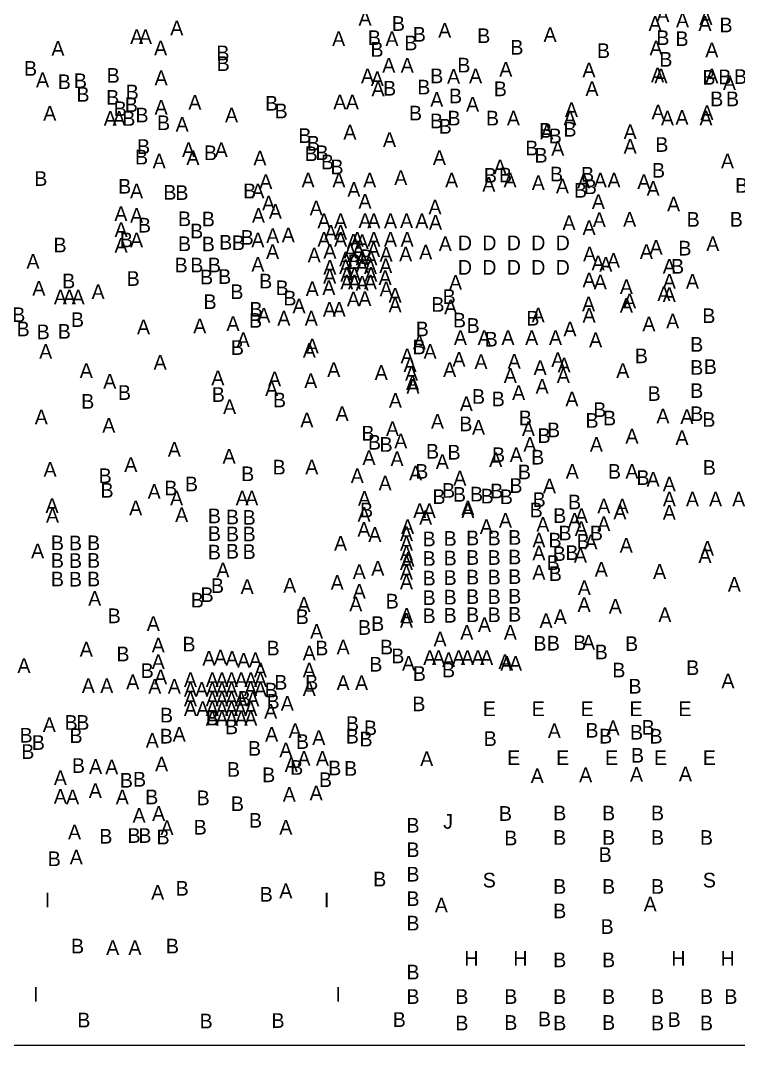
# Model space of a CAD drawing. Extents: x -416 to 448, y -300 to 287.
# Drawn here: x 37.4 to 74.7, y 0 to 53.2 of the extents above; entities that cross this region are included whole.
import ezdxf
from ezdxf.enums import TextEntityAlignment as Align

# ---------------------------------------------------------------- set-up
doc = ezdxf.new("R2010")
doc.units = 0
doc.layers.add('FAB_110219', color=45, linetype='CONTINUOUS')

msp = doc.modelspace()

# ---------------------------------------------------------------- linework, layer by layer
at = {"layer": 'FAB_110219'}
msp.add_lwpolyline([(0, 0), (0, 100.000054), (85.000084, 100.000054), (85.000084, 0)], close=True, dxfattribs=at)

# ---------------------------------------------------------------- texts
for s, p in [('A', (70.7644, 53.4924)), ('A', (55.2958, 53.310028)), ('B', (57.02808, 53.0352)), ('A', (70.358, 53.0352)), ('A', (71.78167, 53.213254)), ('A', (72.9488, 53.0352)), ('A', (72.9996, 53.34)), ('B', (74.041, 52.959)), ('A', (43.434, 52.3494)), ('A', (43.8912, 52.3494)), ('A', (45.5168, 52.8066)), ('B', (55.7784, 52.2986)), ('B', (58.1152, 52.4764)), ('A', (59.432698, 52.682648)), ('B', (61.46038, 52.4002)), ('A', (64.904112, 52.461922)), ('B', (70.7644, 52.2986)), ('A', (44.6786, 51.7652)), ('A', (53.9242, 52.2478)), ('A', (56.6928, 52.2478)), ('B', (57.677558, 52.025042)), ('B', (63.181484, 51.802284)), ('A', (70.4088, 51.7652)), ('B', (71.755, 52.2478)), ('A', (39.3446, 51.7398)), ('B', (47.914306, 51.5112)), ('B', (55.91429, 51.689)), ('B', (67.6783, 51.6255)), ('A', (73.3044, 51.6636)), ('B', (37.9222, 50.70475)), ('B', (47.9298, 50.9524)), ('A', (56.527954, 50.868326)), ('A', (57.485026, 50.868326)), ('B', (60.4266, 50.8762)), ('B', (70.9168, 51.177952)), ('B', (42.2148, 50.3428)), ('A', (44.704, 50.2158)), ('A', (55.4228, 50.3174)), ('A', (55.9308, 50.165)), ('B', (59.01817, 50.3174)), ('A', (59.8932, 50.292)), ('A', (61.0362, 50.3174)), ('A', (62.603888, 50.662078)), ('A', (66.923666, 50.625756)), ('A', (70.485, 50.3682)), ('A', (70.6628, 50.3174)), ('B', (73.155048, 50.2412)), ('A', (73.3044, 50.3174)), ('B', (73.978262, 50.2666)), ('B', (74.793094, 50.283872)), ('A', (38.547802, 50.112676)), ('B', (39.6748, 50.0126)), ('B', (40.513, 50.0634)), ('A', (55.9689, 49.6443)), ('B', (56.571642, 49.676558)), ('B', (58.344816, 49.734216)), ('B', (62.320932, 49.64557)), ('A', (67.0814, 49.657)), ('A', (74.2188, 49.9618)), ('B', (40.646858, 49.359058)), ('B', (42.191432, 49.201832)), ('B', (43.2054, 49.4792)), ('A', (59.01817, 49.094136)), ('B', (59.9948, 49.276)), ('B', (73.5584, 49.1236)), ('B', (74.381614, 49.1236)), ('B', (42.579036, 48.612298)), ('B', (43.155616, 48.819816)), ('A', (44.704, 48.6918)), ('A', (46.4566, 48.9458)), ('B', (50.443384, 48.896016)), ('A', (53.985414, 48.96104)), ('A', (54.6354, 48.96104)), ('A', (60.880244, 48.84801)), ('A', (66.0146, 48.5648)), ('A', (38.921436, 48.378618)), ('A', (42.0624, 48.1076)), ('A', (42.5196, 48.1076)), ('B', (43.0276, 48.1076)), ('B', (43.7134, 48.2854)), ('A', (48.3616, 48.2854)), ('B', (50.936144, 48.497744)), ('B', (57.914286, 48.387)), ('B', (59.914282, 48.124872)), ('B', (61.914278, 48.124872)), ('A', (62.999874, 48.124872)), ('A', (65.9384, 48.124872)), ('A', (70.5104, 48.4378)), ('A', (70.999858, 48.124872)), ('A', (71.755, 48.1584)), ('A', (72.999854, 48.124872)), ('A', (73.0504, 48.4124)), ('B', (44.831, 47.882048)), ('A', (45.7962, 47.8028)), ('B', (59.0042, 47.9806)), ('B', (59.4614, 47.7012)), ('B', (65.9384, 47.5488)), ('B', (52.1716, 47.2186)), ('A', (54.5084, 47.3964)), ('A', (56.5658, 47.0154)), ('A', (64.736726, 47.413418)), ('B', (64.677036, 47.489364)), ('B', (65.173606, 47.202344)), ('A', (69.0626, 47.415704)), ('B', (43.792648, 46.650148)), ('A', (46.1264, 46.482)), ('A', (47.8282, 46.482)), ('B', (52.612544, 46.821344)), ('B', (63.9572, 46.572678)), ('A', (65.3034, 46.5582)), ('A', (69.0626, 46.665896)), ('B', (70.70979, 46.754542)), ('B', (43.688, 46.101)), ('A', (44.6024, 45.8978)), ('A', (46.355, 46.0756)), ('B', (47.2694, 46.324774)), ('A', (49.8348, 46.0502)), ('B', (52.49672, 46.277022)), ('B', (53.0606, 46.3296)), ('A', (59.1566, 46.0756)), ('B', (64.435228, 46.19879)), ('A', (74.1172, 45.8978)), ('B', (53.343302, 45.847254)), ('B', (53.839872, 45.594016)), ('A', (62.3062, 45.593)), ('B', (70.5358, 45.4152)), ('B', (38.4556, 44.990004)), ('A', (52.3367, 44.907454)), ('A', (53.936646, 44.907454)), ('A', (55.536592, 44.907454)), ('A', (57.15, 45.0342)), ('A', (59.7916, 44.9072)), ('B', (61.804042, 45.155358)), ('B', (62.58687, 45.169328)), ('A', (62.826646, 44.907454)), ('B', (65.23863, 45.22343)), ('A', (66.6496, 44.8564)), ('B', (66.8528, 45.212)), ('A', (67.5132, 44.9072)), ('A', (68.2244, 44.9072)), ('B', (42.8117, 44.5897)), ('A', (43.429174, 44.344336)), ('B', (49.3014, 44.3484)), ('A', (49.72939, 44.344336)), ('A', (50.1396, 44.831)), ('A', (54.713886, 44.42206)), ('A', (61.723016, 44.688506)), ('A', (64.291464, 44.772326)), ('A', (65.54597, 44.59859)), ('B', (66.4845, 44.37888)), ('B', (66.99631, 44.56049)), ('A', (69.7738, 44.831)), ('A', (70.2564, 44.4754)), ('B', (74.8538, 44.63288)), ('B', (45.1612, 44.2722)), ('B', (45.784516, 44.260516)), ('A', (55.291736, 43.815)), ('A', (67.4116, 43.7896)), ('A', (50.285142, 43.713908)), ('A', (50.637694, 43.2816)), ('A', (52.7558, 43.4594)), ('A', (58.928, 43.5102)), ('A', (71.319136, 43.6626)), ('A', (42.616374, 43.167554)), ('A', (43.429174, 43.074336)), ('B', (45.9232, 42.9006)), ('B', (47.156116, 42.888916)), ('A', (49.7586, 43.074336)), ('A', (53.1622, 42.794936)), ('A', (54.0258, 42.794936)), ('A', (55.291736, 42.799)), ('A', (55.753, 42.794936)), ('A', (56.6166, 42.794936)), ('A', (57.450736, 42.799)), ('A', (58.246264, 42.794936)), ('A', (58.9534, 42.7228)), ('A', (67.4624, 42.8498)), ('A', (69.0372, 42.871136)), ('B', (72.3392, 42.871136)), ('B', (74.5744, 42.8752)), ('A', (42.625264, 42.337482)), ('B', (43.8404, 42.5704)), ('B', (46.548294, 42.2656)), ('A', (53.5178, 42.199306)), ('A', (54.0258, 42.199306)), ('A', (65.8876, 42.6974)), ('A', (66.929, 42.4434)), ('B', (42.9006, 41.804336)), ('A', (43.429174, 41.804336)), ('B', (48.0568, 41.6814)), ('B', (48.715676, 41.657524)), ('B', (49.1744, 41.9354)), ('A', (49.72939, 41.804336)), ('A', (50.500026, 42.024046)), ('A', (51.308, 42.0624)), ('A', (53.1622, 41.837864)), ('A', (54.0258, 41.837864)), ('A', (54.68874, 41.735756)), ('A', (54.8894, 41.837864)), ('A', (55.145178, 41.7068)), ('A', (55.753, 41.837864)), ('A', (56.6166, 41.837864)), ('A', (57.4802, 41.837864)), ('D', (60.481464, 41.651682)), ('D', (61.751464, 41.651682)), ('D', (63.021464, 41.651682)), ('D', (64.291464, 41.651682)), ('D', (65.561464, 41.651682)), ('B', (39.455598, 41.542462)), ('A', (42.625264, 41.524682)), ('B', (45.9232, 41.6052)), ('B', (47.156116, 41.593516)), ('A', (50.492406, 41.199562)), ('A', (53.468778, 41.21785)), ('A', (54.5338, 41.2242)), ('A', (54.951884, 41.281858)), ('A', (55.736998, 41.305226)), ('A', (58.4454, 41.177464)), ('A', (59.4614, 41.6052)), ('A', (69.904864, 41.1988)), ('A', (70.4088, 41.4274)), ('B', (71.9074, 41.3766)), ('A', (73.3552, 41.6052)), ('A', (38.0492, 40.6908)), ('A', (52.6542, 41.021)), ('A', (54.286658, 40.811704)), ('A', (54.743858, 40.811704)), ('B', (54.74335, 40.675306)), ('A', (55.145432, 40.867584)), ('B', (55.352188, 40.931846)), ('A', (55.6006, 40.8686)), ('A', (56.388, 41.05783)), ('A', (57.404, 41.0718)), ('A', (66.9544, 41.0718)), ('A', (67.3989, 40.6146)), ('A', (68.199, 40.7416)), ('B', (45.7454, 40.501316)), ('B', (46.5582, 40.501316)), ('B', (47.4726, 40.501316)), ('A', (49.72939, 40.534336)), ('A', (53.467, 40.386)), ('A', (54.286658, 40.412924)), ('A', (55.142892, 40.468804)), ('A', (55.5752, 40.412924)), ('A', (56.369458, 40.46093)), ('D', (60.481464, 40.381682)), ('D', (61.751464, 40.381682)), ('D', (63.021464, 40.381682)), ('D', (64.291464, 40.381682)), ('D', (65.561464, 40.381682)), ('A', (67.79895, 40.5384)), ('A', (71.0946, 40.4368)), ('B', (71.5264, 40.4368)), ('B', (39.9034, 39.6748)), ('B', (43.2562, 39.8018)), ('B', (47.0662, 39.878)), ('B', (48.006, 39.9034)), ('B', (50.13452, 39.667688)), ('A', (53.459126, 39.923974)), ('A', (54.345078, 40.011604)), ('A', (54.345078, 39.612824)), ('A', (54.743858, 40.011604)), ('A', (54.743858, 39.612824)), ('A', (55.145178, 39.554404)), ('A', (55.5752, 39.612824)), ('A', (55.6006, 40.011604)), ('A', (56.3372, 39.8526)), ('A', (59.9948, 39.5986)), ('A', (66.929, 39.7256)), ('A', (67.5132, 39.624)), ('A', (71.098664, 39.65956)), ('A', (72.29856, 39.656512)), ('A', (38.354, 39.2938)), ('A', (41.431972, 39.116)), ('B', (48.641, 39.116)), ('B', (50.990246, 39.3192)), ('A', (52.5526, 39.2684)), ('A', (53.414676, 39.327074)), ('A', (56.388, 39.2557)), ('A', (68.867274, 39.374826)), ('A', (70.8152, 39.0144)), ('A', (39.4716, 38.8366)), ('A', (39.938198, 38.842442)), ('A', (40.395398, 38.835076)), ('B', (47.244, 38.598602)), ('B', (51.393598, 38.7858)), ('A', (54.687978, 38.735)), ('A', (55.284878, 38.7604)), ('A', (56.855106, 38.93566)), ('B', (59.0804, 38.4556)), ('B', (59.6646, 38.862)), ('A', (66.9036, 38.481)), ('A', (69.0372, 38.6334)), ('A', (71.0946, 38.9636)), ('B', (37.3126, 37.9222)), ('B', (49.6316, 38.2016)), ('A', (51.8668, 38.3794)), ('A', (53.44287, 38.20287)), ('A', (53.95087, 38.20287)), ('A', (56.855106, 38.42766)), ('A', (59.7408, 38.3286)), ('A', (68.867274, 38.417754)), ('B', (40.3606, 37.6682)), ('A', (48.4378, 37.465)), ('B', (49.607216, 37.62756)), ('A', (50.038, 37.8968)), ('A', (51.0794, 37.7444)), ('A', (52.5018, 37.7444)), ('B', (60.198, 37.6428)), ('B', (64.011302, 37.741352)), ('A', (64.2874, 37.900864)), ('A', (66.931032, 37.898832)), ('A', (70.035674, 37.444426)), ('A', (71.2724, 37.592)), ('B', (73.152, 37.8714)), ('B', (37.5412, 37.1856)), ('B', (38.5826, 37.0332)), ('B', (39.6748, 37.0586)), ('A', (43.7896, 37.2872)), ('A', (46.7106, 37.338)), ('B', (58.2676, 37.1856)), ('B', (60.9092, 37.3634)), ('A', (65.9384, 37.1856)), ('A', (48.9712, 36.6268)), ('A', (58.1152, 36.4998)), ('A', (60.246514, 36.736528)), ('A', (61.481208, 36.736528)), ('B', (61.849, 36.6522)), ('A', (62.715902, 36.736528)), ('A', (63.950596, 36.736528)), ('A', (65.18529, 36.736528)), ('A', (67.269614, 36.619434)), ('B', (72.520556, 36.386516)), ('A', (38.7096, 36.0172)), ('B', (48.6664, 36.2204)), ('A', (52.4002, 36.068)), ('A', (52.5526, 36.2966)), ('B', (58.100468, 36.248848)), ('A', (58.674, 36.0172)), ('A', (44.6532, 35.4584)), ('A', (57.4802, 35.7886)), ('A', (57.6326, 35.3314)), ('A', (60.1726, 35.6108)), ('A', (61.3156, 35.4838)), ('A', (63.0428, 35.5092)), ('A', (65.3034, 35.5854)), ('A', (65.6336, 35.306)), ('B', (69.6468, 35.7886)), ('A', (40.8178, 35.0266)), ('A', (53.6702, 35.0774)), ('A', (56.134, 34.925)), ('A', (57.7088, 34.8742)), ('A', (59.69, 35.0774)), ('A', (62.8396, 34.768536)), ('A', (64.389, 35.179)), ('A', (65.592198, 34.769298)), ('A', (68.6816, 35.0266)), ('B', (72.520556, 35.18662)), ('B', (73.2282, 35.2298)), ('A', (42.037, 34.4678)), ('A', (47.6504, 34.6456)), ('A', (50.5968, 34.5948)), ('A', (52.4764, 34.4932)), ('A', (57.7596, 34.3916)), ('A', (57.785, 34.2138)), ('A', (64.4906, 34.209736)), ('B', (42.799, 33.8836)), ('B', (47.6758, 33.782)), ('A', (50.4444, 34.0868)), ('B', (61.1886, 33.6804)), ('A', (63.2714, 33.8836)), ('B', (70.3072, 33.8328)), ('B', (72.520556, 33.9852)), ('B', (40.894, 33.4264)), ('A', (48.26, 33.147)), ('B', (50.8508, 33.499044)), ('A', (56.8706, 33.4772)), ('A', (60.5536, 33.2994)), ('B', (62.21349, 33.5534)), ('A', (66.04, 33.5534)), ('A', (38.481, 32.6136)), ('A', (54.102, 32.7914)), ('B', (67.4878, 32.9946)), ('A', (70.7644, 32.6644)), ('A', (72.009, 32.639)), ('B', (72.520556, 32.786574)), ('A', (41.9862, 32.1818)), ('A', (52.2732, 32.4612)), ('A', (59.055, 32.385)), ('B', (60.5282, 32.258)), ('A', (61.1886, 32.076136)), ('B', (63.621412, 32.568388)), ('B', (67.084448, 32.4358)), ('B', (67.9958, 32.5628)), ('B', (73.152, 32.4866)), ('B', (55.4482, 31.7754)), ('A', (56.7182, 32.004)), ('A', (63.779908, 32.004)), ('B', (64.5922, 31.6484)), ('B', (65.087754, 31.945326)), ('A', (69.156326, 31.620714)), ('A', (71.755, 31.5468)), ('B', (55.784242, 31.302452)), ('B', (56.388, 31.1912)), ('A', (57.15, 31.369)), ('A', (63.8556, 31.1912)), ('A', (67.31, 31.1912)), ('A', (45.3898, 30.9372)), ('A', (48.2346, 30.5816)), ('A', (55.499, 30.5054)), ('B', (58.801, 30.8356)), ('B', (59.9186, 30.78734)), ('B', (62.23, 30.6578)), ('A', (63.1444, 30.653736)), ('B', (64.262, 30.5308)), ('A', (43.1292, 30.1498)), ('B', (50.83302, 30.01264)), ('A', (52.5272, 30.0228)), ('A', (56.956198, 30.451298)), ('A', (59.309, 30.298136)), ('A', (62.079886, 30.408626)), ('B', (73.1774, 29.9974)), ('A', (38.9382, 29.8958)), ('B', (41.800018, 29.5656)), ('B', (49.1998, 29.6672)), ('A', (54.8894, 29.5656)), ('A', (57.919874, 29.701998)), ('B', (58.2422, 29.7942)), ('A', (60.218574, 29.440886)), ('B', (63.57239, 29.76499)), ('A', (66.057526, 29.791914)), ('B', (68.247514, 29.791914)), ('A', (69.156326, 29.791914)), ('B', (69.729858, 29.470858)), ('B', (45.212, 28.9306)), ('B', (46.2788, 29.13888)), ('A', (56.3372, 29.1846)), ('B', (63.133732, 29.0576)), ('A', (64.8716, 29.036264)), ('A', (70.2564, 29.3878)), ('A', (71.0946, 29.1338)), ('B', (41.8973, 28.81122)), ('A', (44.344336, 28.7528)), ('A', (45.506132, 28.407868)), ('A', (48.912272, 28.407868)), ('A', (49.412398, 28.407868)), ('A', (55.262272, 28.389072)), ('B', (59.13374, 28.483814)), ('B', (59.633866, 28.8036)), ('B', (60.198, 28.6004)), ('B', (61.08446, 28.613862)), ('B', (61.633862, 28.510738)), ('B', (62.133734, 28.7782)), ('B', (62.63386, 28.47594)), ('A', (71.098664, 28.35656)), ('A', (72.29856, 28.35656)), ('A', (73.498456, 28.35656)), ('A', (74.698606, 28.35656)), ('A', (39.0398, 28.0162)), ('A', (43.383962, 27.898598)), ('A', (60.633864, 27.8892)), ('B', (64.3382, 28.32862)), ('B', (66.177414, 28.204414)), ('A', (67.695064, 27.9908)), ('A', (68.652136, 27.9908)), ('A', (39.062914, 27.5082)), ('A', (45.7708, 27.542998)), ('B', (47.4726, 27.4828)), ('B', (48.40859, 27.425142)), ('B', (49.276, 27.4066)), ('A', (55.244492, 27.559)), ('B', (55.375048, 27.7876)), ('A', (58.133742, 27.747214)), ('A', (58.443114, 27.401774)), ('A', (58.633868, 27.747214)), ('A', (60.633864, 27.747214)), ('B', (64.1858, 27.7876)), ('B', (65.405, 27.500326)), ('A', (66.531998, 27.500326)), ('A', (68.5292, 27.686)), ('A', (71.0946, 27.6606)), ('A', (55.235602, 26.779474)), ('A', (57.5056, 26.924)), ('A', (61.595, 26.928064)), ('A', (62.5856, 27.253692)), ('A', (64.532764, 27.041094)), ('A', (66.177414, 27.257502)), ('A', (66.523108, 26.8224)), ('A', (67.695064, 27.0764)), ('B', (47.4726, 26.5684)), ('B', (48.4124, 26.543)), ('B', (49.276, 26.543)), ('A', (55.8038, 26.5176)), ('A', (57.444386, 26.557732)), ('B', (58.6232, 26.289)), ('B', (59.7154, 26.3144)), ('B', (60.8838, 26.3398)), ('B', (62.0014, 26.3398)), ('B', (63.0682, 26.3652)), ('A', (64.325754, 26.225246)), ('B', (65.163446, 26.225246)), ('B', (65.6844, 26.5938)), ('B', (67.31, 26.5938)), ('B', (39.3192, 26.0858)), ('B', (40.25519, 26.078942)), ('B', (41.1988, 26.0858)), ('A', (54.0258, 26.0604)), ('A', (57.444386, 26.05786)), ('B', (66.6242, 26.162)), ('A', (67.026536, 26.1366)), ('A', (68.8594, 25.9588)), ('A', (73.0758, 25.8064)), ('A', (38.290246, 25.664414)), ('B', (39.3192, 25.1714)), ('B', (40.25519, 25.164542)), ('B', (41.1988, 25.1714)), ('B', (47.4726, 25.6032)), ('B', (48.40859, 25.647142)), ('B', (49.276, 25.6286)), ('A', (57.444386, 25.557734)), ('A', (57.531, 25.2222)), ('B', (58.6232, 25.273)), ('B', (59.7154, 25.2984)), ('B', (60.8838, 25.3238)), ('B', (62.0014, 25.3238)), ('B', (63.0682, 25.3492)), ('A', (64.323214, 25.557734)), ('B', (65.382648, 25.523952)), ('B', (66.04, 25.5778)), ('A', (66.481198, 25.442926)), ('A', (72.9488, 25.4254)), ('A', (47.912528, 24.678132)), ('A', (55.9562, 24.765)), ('A', (57.444386, 25.057862)), ('B', (65.062862, 25.057862)), ('A', (67.564, 24.7142)), ('B', (39.3192, 24.2062)), ('B', (40.25519, 24.199342)), ('B', (41.1988, 24.2062)), ('A', (54.995064, 24.5872)), ('A', (57.444386, 24.557736)), ('B', (58.6232, 24.257)), ('B', (59.7154, 24.2824)), ('B', (60.8838, 24.3078)), ('B', (62.0014, 24.3078)), ('B', (63.0682, 24.3332)), ('A', (64.323214, 24.557736)), ('B', (65.1764, 24.4856)), ('A', (70.593712, 24.598122)), ('B', (47.629572, 23.862284)), ('A', (49.171606, 23.815802)), ('A', (51.3842, 23.876)), ('A', (53.848, 24.0284)), ('A', (54.995064, 23.5712)), ('A', (57.444386, 24.057864)), ('A', (66.681858, 23.754334)), ('A', (74.4728, 23.9268)), ('A', (41.255188, 23.199598)), ('B', (46.5836, 23.114)), ('B', (47.0916, 23.3934)), ('B', (56.707786, 23.057866)), ('B', (58.6232, 23.241)), ('B', (59.7154, 23.2664)), ('B', (60.8838, 23.2918)), ('B', (62.0014, 23.2918)), ('B', (63.0682, 23.3172)), ('A', (52.1208, 22.8854)), ('A', (54.8132, 22.9108)), ('A', (66.671698, 22.882606)), ('A', (68.293488, 22.798278)), ('B', (42.269664, 22.297136)), ('B', (52.03444, 22.2504)), ('A', (57.444386, 22.057868)), ('A', (57.4548, 22.326092)), ('B', (58.6232, 22.3012)), ('B', (59.7154, 22.3266)), ('B', (60.8838, 22.352)), ('B', (62.0014, 22.352)), ('B', (63.0682, 22.3774)), ('A', (64.6938, 22.047708)), ('A', (65.434718, 22.246336)), ('A', (70.866, 22.352)), ('A', (44.2976, 21.8948)), ('A', (52.7812, 21.4884)), ('B', (55.2704, 21.6916)), ('B', (55.952136, 21.8948)), ('A', (60.579, 21.438108)), ('A', (61.497718, 21.839936)), ('A', (62.8396, 21.438108)), ('A', (59.19089, 21.092414)), ('B', (66.4464, 20.9042)), ('A', (66.899536, 20.9296)), ('A', (40.8178, 20.566888)), ('A', (44.555664, 20.7772)), ('B', (46.1518, 20.828)), ('B', (50.5206, 20.6248)), ('A', (52.396136, 20.3708)), ('B', (53.048154, 20.6248)), ('A', (54.156864, 20.6756)), ('B', (56.4134, 20.6756)), ('B', (64.378586, 20.868386)), ('B', (65.0748, 20.8788)), ('B', (67.564, 20.4216)), ('B', (69.1388, 20.8534)), ('B', (42.7228, 20.31873)), ('A', (44.555664, 19.9136)), ('A', (47.185326, 20.097496)), ('A', (47.782226, 20.153376)), ('A', (48.387, 20.0914)), ('A', (48.99025, 19.9898)), ('A', (49.59985, 20.0152)), ('B', (56.9976, 20.2184)), ('A', (57.555892, 19.8374)), ('A', (58.65495, 20.1295)), ('A', (59.11215, 20.1295)), ('A', (59.633866, 20.020534)), ('A', (60.155074, 20.1295)), ('A', (60.612274, 20.1295)), ('A', (61.155072, 20.1295)), ('A', (61.612272, 20.1295)), ('A', (62.5602, 19.9136)), ('A', (37.581078, 19.713194)), ('B', (43.981624, 19.453352)), ('A', (49.861724, 19.483324)), ('A', (52.396136, 19.4818)), ('B', (55.8546, 19.7866)), ('B', (58.115708, 19.303492)), ('B', (59.633866, 19.487134)), ('A', (62.655196, 19.8247)), ('A', (63.112142, 19.8247)), ('B', (68.4784, 19.4818)), ('B', (72.3138, 19.6088)), ('A', (43.2308, 18.8722)), ('A', (44.6786, 19.1262)), ('A', (46.226476, 18.983198)), ('A', (47.361602, 18.983198)), ('A', (47.861474, 18.983198)), ('A', (48.3616, 18.983198)), ('A', (48.861726, 18.983198)), ('A', (49.361598, 18.983198)), ('A', (49.861724, 18.983198)), ('B', (50.92192, 18.8468)), ('B', (52.5272, 18.8468)), ('A', (54.156864, 18.8214)), ('A', (55.113936, 18.8214)), ('A', (74.1426, 18.923)), ('A', (40.923464, 18.669)), ('A', (41.880536, 18.669)), ('A', (44.3738, 18.639536)), ('A', (45.3898, 18.639536)), ('A', (46.226476, 18.483326)), ('A', (46.8122, 18.483326)), ('A', (47.361602, 18.483326)), ('A', (47.861474, 18.483326)), ('A', (48.3616, 18.483326)), ('A', (49.351184, 18.525998)), ('A', (49.861724, 18.483326)), ('B', (50.419, 18.4404)), ('A', (52.396136, 18.5166)), ('B', (69.3166, 18.6436)), ('A', (46.226476, 17.9832)), ('A', (47.361602, 17.9832)), ('A', (47.861474, 17.9832)), ('A', (48.3616, 17.9832)), ('A', (48.861726, 17.9832)), ('B', (49.019206, 18.010378)), ('A', (49.468024, 17.9832)), ('B', (50.5206, 17.8562)), ('A', (51.2572, 17.7546)), ('A', (51.2572, 17.7546)), ('B', (58.0898, 17.7292)), ('A', (46.226476, 17.483074)), ('A', (46.863, 17.484598)), ('A', (47.361602, 17.483074)), ('A', (47.861474, 17.483074)), ('A', (48.3616, 17.483074)), ('A', (48.8188, 17.474184)), ('A', (49.361598, 17.483074)), ('A', (50.3936, 17.3482)), ('E', (61.7474, 17.471898)), ('E', (64.2874, 17.471898)), ('E', (66.8274, 17.471898)), ('E', (69.3674, 17.471898)), ('E', (71.9074, 17.471898)), ('A', (38.896544, 16.645128)), ('B', (40.0304, 16.764)), ('B', (40.64, 16.764)), ('B', (44.9834, 17.145)), ('A', (47.361602, 16.983202)), ('B', (47.361602, 16.9926)), ('A', (47.861474, 16.983202)), ('A', (48.3616, 16.983202)), ('A', (48.861726, 16.983202)), ('A', (49.361598, 16.983202)), ('B', (54.642004, 16.707104)), ('A', (45.6438, 16.1544)), ('B', (48.3616, 16.5354)), ('A', (50.4444, 16.1544)), ('A', (51.6636, 16.336264)), ('B', (55.5752, 16.4846)), ('A', (65.1256, 16.3322)), ('B', (67.0814, 16.3576)), ('A', (68.1736, 16.4846)), ('B', (69.3928, 16.256)), ('B', (70.0024, 16.51)), ('B', (37.6936, 16.1036)), ('B', (38.3286, 15.7226)), ('B', (40.2844, 16.0782)), ('A', (44.24426, 15.83309)), ('B', (44.974256, 16.0528)), ('B', (52.0446, 15.7734)), ('A', (52.892198, 15.979902)), ('B', (54.6354, 16.0528)), ('B', (55.3466, 15.9004)), ('B', (61.7982, 15.9258)), ('B', (67.7926, 16.0528)), ('B', (70.4088, 16.0528)), ('B', (37.780976, 15.252954)), ('B', (49.5554, 15.4178)), ('A', (51.181, 15.3416)), ('B', (69.4436, 15.0622)), ('B', (40.4114, 14.5288)), ('A', (44.7294, 14.605)), ('A', (51.4604, 14.5796)), ('A', (52.123594, 14.90218)), ('A', (53.080666, 14.90218)), ('A', (58.4962, 14.8844)), ('E', (63.0174, 14.931898)), ('E', (65.5574, 14.931898)), ('E', (68.0974, 14.931898)), ('E', (70.6374, 14.931898)), ('E', (73.1774, 14.931898)), ('A', (41.3004, 14.478)), ('A', (42.1386, 14.4526)), ('B', (48.4632, 14.3256)), ('B', (50.292, 14.0462)), ('B', (51.74488, 14.4272)), ('B', (53.721, 14.4018)), ('B', (54.5465, 14.3764)), ('A', (64.2366, 13.9954)), ('A', (66.7512, 14.0462)), ('A', (69.3928, 14.0716)), ('A', (71.9328, 14.097)), ('A', (39.4716, 13.8938)), ('B', (42.9006, 13.763498)), ('B', (43.5864, 13.8176)), ('B', (53.2384, 13.7922)), ('A', (39.4716, 12.9286)), ('A', (41.287446, 13.228574)), ('A', (51.3588, 13.0302)), ('A', (52.7558, 13.1064)), ('A', (40.1066, 12.9032)), ('A', (42.68597, 12.899136)), ('B', (44.217336, 12.899136)), ('B', (46.8884, 12.8524)), ('B', (48.6664, 12.5476)), ('A', (43.561, 11.942064)), ('A', (44.577, 12.0396)), ('B', (62.5856, 12.0396)), ('B', (65.405, 12.065)), ('B', (67.945, 12.065)), ('B', (70.485, 12.065)), ('B', (46.736, 11.3284)), ('B', (49.6062, 11.684)), ('A', (51.181, 11.3284)), ('B', (57.785, 11.43)), ('J', (59.60745, 11.63193)), ('A', (40.2082, 11.078464)), ('B', (41.8338, 10.8585)), ('B', (43.299888, 10.8966)), ('B', (43.8658, 10.8966)), ('B', (44.8056, 10.8204)), ('A', (45.0088, 11.303)), ('B', (65.405, 10.795)), ('B', (67.945, 10.795)), ('B', (70.485, 10.795)), ('B', (73.025, 10.795)), ('B', (62.865, 10.7696)), ('A', (40.2971, 9.779)), ('B', (57.785, 10.16)), ('B', (67.7672, 9.906)), ('B', (39.1541, 9.6901)), ('B', (57.785, 8.89)), ('B', (45.80001, 8.15721)), ('B', (56.0578, 8.636)), ('S', (61.7474, 8.581898)), ('B', (65.405, 8.255)), ('B', (67.945, 8.255)), ('B', (70.485, 8.255)), ('S', (73.1774, 8.581898)), ('A', (44.5262, 7.9502)), ('B', (50.165, 7.8486)), ('A', (51.181, 8.0264)), ('B', (57.785, 7.62)), ('I', (38.800024, 7.550404)), ('I', (53.299868, 7.550404)), ('A', (59.2582, 7.285736)), ('A', (70.104, 7.336536)), ('B', (65.405, 6.985)), ('B', (57.785, 6.35)), ('B', (67.8688, 6.1722)), ('B', (40.363648, 5.159248)), ('A', (42.189654, 5.082794)), ('A', (43.34256, 5.082794)), ('B', (45.291248, 5.159248)), ('H', (60.817506, 4.521962)), ('H', (63.362332, 4.521962)), ('B', (65.405, 4.445)), ('B', (67.945, 4.445)), ('H', (71.572374, 4.521962)), ('H', (74.12736, 4.521962)), ('B', (57.785, 3.81)), ('I', (38.200076, 2.65049)), ('I', (53.90007, 2.65049)), ('B', (57.785, 2.54)), ('B', (60.325, 2.54)), ('B', (62.865, 2.54)), ('B', (65.405, 2.54)), ('B', (67.945, 2.54)), ('B', (70.485, 2.54)), ('B', (73.025, 2.54)), ('B', (74.295, 2.54)), ('B', (40.6908, 1.3208)), ('B', (47.0408, 1.27)), ('B', (50.7746, 1.2954)), ('B', (57.0738, 1.3462)), ('B', (64.6176, 1.3716)), ('B', (71.3486, 1.3462)), ('B', (60.325, 1.1684)), ('B', (62.865, 1.1938)), ('B', (65.405, 1.1684)), ('B', (67.945, 1.1938)), ('B', (70.485, 1.1684)), ('B', (73.025, 1.1684))]:
    msp.add_text(s, height=0.762, dxfattribs=at).set_placement(p, align=Align.MIDDLE_CENTER)

doc.saveas('drawing.dxf')
